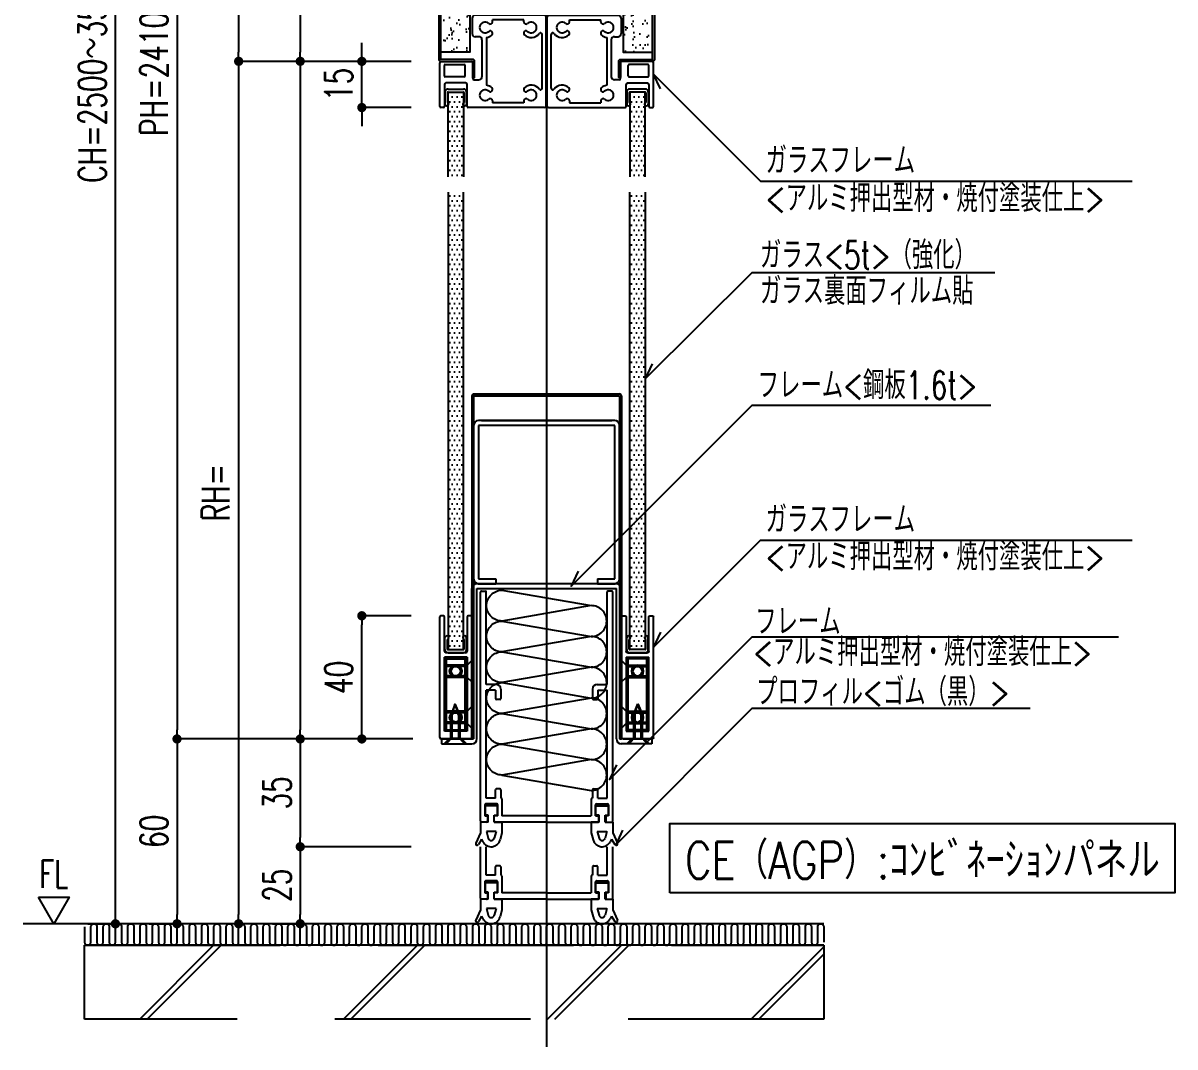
# Model space of a CAD drawing. Extents: x 21 to 47673, y 9 to 26406.
# Drawn here: x 17691.3 to 18065.3, y 17371 to 17703.5 of the extents above; entities that cross this region are included whole.
import ezdxf
from ezdxf.enums import TextEntityAlignment as Align

# ---------------------------------------------------------------- set-up
doc = ezdxf.new("R2010")
doc.units = 0
doc.header["$LTSCALE"] = 10
doc.header["$PDMODE"] = 35
doc.header["$PDSIZE"] = 5
doc.linetypes.add('HIDDEN', pattern=[9.525, 6.35, -3.175])
for name, color, linetype in [('_別途', 6, 'Continuous'), ('_基準', 1, 'Continuous'), ('_文字', 3, 'Continuous'), ('_製品', 4, 'Continuous'), ('_製品寸法', 9, 'Continuous'), ('_製品点線', 6, 'Continuous')]:
    doc.layers.add(name, color=color, linetype=linetype)
doc.styles.add('OKAMURA', font='simplex8.shx', dxfattribs={"width": 0.7, "bigfont": 'BIGFONT.shx'})
doc.dimstyles.new('OKAMURA-003', dxfattribs={"dimscale": 3, "dimtxt": 3, "dimasz": 1, "dimexe": 0, "dimexo": 3, "dimgap": 1, "dimtad": 1, "dimdec": 3, "dimdsep": 46, "dimtxsty": 'OKAMURA', "dimblk1": 'DOT', "dimblk2": 'DOT', "dimsah": 1, "dimcen": 0, "dimclrd": 9, "dimclre": 9, "dimclrt": 3, "dimadec": 0, "dimazin": 0, "dimtfac": 1, "dimtdec": 3, "dimtix": 1, "dimtmove": 2, "dimatfit": 3, "dimldrblk": 'NONE', "dimfxl": 0, "dimtolj": 1, "dimarcsym": 0})
pattern_1 = [(127.5, (-4866.6654, -2716.763), (-4.8941324, -0.160003), [0, -3.8608, 0, -4.318, 0, -4.1275]), (97.5, (-4866.6654, -2716.763), (-7.168251, 4.495233), [0, -2.0828, 0, -3.4798, 0, -1.3335]), (57.5, (-4866.6654, -2719.887), (-0.014372, 7.9099237), [0, -1.27, 0, -4.572, 0, -5.969]), (47.5, (-4866.6654, -2719.887), (-2.229293, 7.6355645), [0, -0.635, 0, -2.9972, 0, -3.429])]

# ---------------------------------------------------------------- blocks, each defined once
blk = doc.blocks.new('_DOT')
at = {"color": 0, "linetype": 'ByBlock'}
blk.add_line((-0.5, 0), (-1, 0), dxfattribs=at)
at = {"color": 0, "linetype": 'ByBlock', "const_width": 0.5}
blk.add_lwpolyline([(-0.25, 0, 1), (0.25, 0, 1)], format="xyb", close=True, dxfattribs=at)
blk = doc.blocks.new('*D1579')
at = {"layer": '_製品寸法', "color": 9, "lineweight": -2, "transparency": 16777216}
for p, q in [((-149, 550), (-140, 550)), ((-140, 2.98), (-140, 547)), ((-149, -0.02), (-140, -0.02))]:
    blk.add_line(p, q, dxfattribs=at)
at = {"layer": 'Defpoints', "color": 0, "transparency": 16777216}
for p in [(-140, 550), (-140, 550), (-140, -0.02)]:
    blk.add_point(p, dxfattribs=at)
at = {"layer": '_製品寸法', "color": 9, "lineweight": -2, "transparency": 16777216, "xscale": 3, "yscale": 3, "zscale": 3}
for p, rotation in [((-140, 550), 90), ((-140, -0.02), 270)]:
    blk.add_blockref('_DOT', p, dxfattribs=dict(at, rotation=rotation))
at = {"layer": '_製品寸法', "color": 3, "transparency": 16777216, "insert": (-147.5, 274.99), "char_height": 9, "attachment_point": 5, "rotation": 90, "style": 'OKAMURA'}
blk.add_mtext('\\A1;CH=2500～3500', dxfattribs=at)
blk = doc.blocks.new('_None')
blk = doc.blocks.new('*D1581')
at = {"layer": '_製品寸法', "color": 9, "lineweight": -2, "transparency": 16777216}
for p, q in [((-43.4, 520), (-120, 520)), ((-120, 517), (-120, 63)), ((-43.4, 60), (-120, 60))]:
    blk.add_line(p, q, dxfattribs=at)
at = {"layer": 'Defpoints', "color": 0, "transparency": 16777216}
for p in [(-34.4, 520), (-120, 60), (-34.4, 60)]:
    blk.add_point(p, dxfattribs=at)
at = {"layer": '_製品寸法', "color": 9, "lineweight": -2, "transparency": 16777216, "xscale": 3, "yscale": 3, "zscale": 3}
for p, rotation in [((-120, 520), 90), ((-120, 60), 270)]:
    blk.add_blockref('_DOT', p, dxfattribs=dict(at, rotation=rotation))
at = {"layer": '_製品寸法', "color": 3, "transparency": 16777216, "insert": (-127.5, 290), "char_height": 9, "attachment_point": 5, "rotation": 90, "style": 'OKAMURA'}
blk.add_mtext('\\A1;PH=2410~3410', dxfattribs=at)
blk = doc.blocks.new('*D1582')
at = {"layer": '_製品寸法', "color": 9, "lineweight": -2, "transparency": 16777216}
for p, q in [((-43.4, 60), (-120, 60)), ((-120, 57), (-120, 3)), ((-129, 0), (-120, 0))]:
    blk.add_line(p, q, dxfattribs=at)
at = {"layer": 'Defpoints', "color": 0, "transparency": 16777216}
for p in [(-34.4, 60), (-120, 0), (-120, 0)]:
    blk.add_point(p, dxfattribs=at)
at = {"layer": '_製品寸法', "color": 9, "lineweight": -2, "transparency": 16777216, "xscale": 3, "yscale": 3, "zscale": 3}
for p, rotation in [((-120, 60), 90), ((-120, 0), 270)]:
    blk.add_blockref('_DOT', p, dxfattribs=dict(at, rotation=rotation))
at = {"layer": '_製品寸法', "color": 3, "transparency": 16777216, "insert": (-127.5, 30), "char_height": 9, "attachment_point": 5, "rotation": 90, "style": 'OKAMURA'}
blk.add_mtext('\\A1;60', dxfattribs=at)
blk = doc.blocks.new('*D1584')
at = {"layer": '_製品寸法', "color": 9, "lineweight": -2, "transparency": 16777216}
for p, q in [((-44, 520), (-80, 520)), ((-80, 517), (-80, 283)), ((-44, 280), (-80, 280))]:
    blk.add_line(p, q, dxfattribs=at)
at = {"layer": 'Defpoints', "color": 0, "transparency": 16777216}
for p in [(-35, 520), (-80, 280), (-35, 280)]:
    blk.add_point(p, dxfattribs=at)
at = {"layer": '_製品寸法', "color": 9, "lineweight": -2, "transparency": 16777216, "xscale": 3, "yscale": 3, "zscale": 3}
for p, rotation in [((-80, 520), 90), ((-80, 280), 270)]:
    blk.add_blockref('_DOT', p, dxfattribs=dict(at, rotation=rotation))
blk = doc.blocks.new('*D1585')
at = {"layer": '_製品寸法', "color": 9, "lineweight": -2, "transparency": 16777216}
for p, q in [((-44, 280), (-80, 280)), ((-80, 277), (-80, 63)), ((-44, 60), (-80, 60))]:
    blk.add_line(p, q, dxfattribs=at)
at = {"layer": 'Defpoints', "color": 0, "transparency": 16777216}
for p in [(-35, 280), (-80, 60), (-35, 60)]:
    blk.add_point(p, dxfattribs=at)
at = {"layer": '_製品寸法', "color": 9, "lineweight": -2, "transparency": 16777216, "xscale": 3, "yscale": 3, "zscale": 3}
for p, rotation in [((-80, 280), 90), ((-80, 60), 270)]:
    blk.add_blockref('_DOT', p, dxfattribs=dict(at, rotation=rotation))
blk = doc.blocks.new('*D1586')
at = {"layer": '_製品寸法', "color": 9, "lineweight": -2, "transparency": 16777216}
for p, q in [((-44, 100), (-60, 100)), ((-60, 63), (-60, 97)), ((-44, 60), (-60, 60))]:
    blk.add_line(p, q, dxfattribs=at)
at = {"layer": 'Defpoints', "color": 0, "transparency": 16777216}
for p in [(-60, 100), (-35, 100), (-35, 60)]:
    blk.add_point(p, dxfattribs=at)
at = {"layer": '_製品寸法', "color": 9, "lineweight": -2, "transparency": 16777216, "xscale": 3, "yscale": 3, "zscale": 3}
for p, rotation in [((-60, 100), 90), ((-60, 60), 270)]:
    blk.add_blockref('_DOT', p, dxfattribs=dict(at, rotation=rotation))
at = {"layer": '_製品寸法', "color": 3, "transparency": 16777216, "insert": (-67.5, 80), "char_height": 9, "attachment_point": 5, "rotation": 90, "style": 'OKAMURA'}
blk.add_mtext('\\A1;40', dxfattribs=at)
blk = doc.blocks.new('*D1587')
at = {"layer": '_製品寸法', "color": 9, "lineweight": -2, "transparency": 16777216}
for p, q in [((-60, 283), (-60, 286)), ((-44, 280), (-60, 280)), ((-60, 265), (-60, 280)), ((-44, 265), (-60, 265)), ((-60, 262), (-60, 259))]:
    blk.add_line(p, q, dxfattribs=at)
at = {"layer": 'Defpoints', "color": 0, "transparency": 16777216}
for p in [(-60, 280), (-35, 280), (-35, 265)]:
    blk.add_point(p, dxfattribs=at)
at = {"layer": '_製品寸法', "color": 9, "lineweight": -2, "transparency": 16777216, "xscale": 3, "yscale": 3, "zscale": 3}
for p, rotation in [((-60, 280), 270), ((-60, 265), 90)]:
    blk.add_blockref('_DOT', p, dxfattribs=dict(at, rotation=rotation))
at = {"layer": '_製品寸法', "color": 3, "transparency": 16777216, "insert": (-67.5, 272.5), "char_height": 9, "attachment_point": 5, "rotation": 90, "style": 'OKAMURA'}
blk.add_mtext('\\A1;15', dxfattribs=at)
blk = doc.blocks.new('*D1588')
at = {"layer": '_製品寸法', "color": 9, "lineweight": -2, "transparency": 16777216}
for p, q in [((-91, 520), (-100, 520)), ((-100, 517), (-100, 283)), ((-44, 280), (-100, 280))]:
    blk.add_line(p, q, dxfattribs=at)
at = {"layer": 'Defpoints', "color": 0, "transparency": 16777216}
for p in [(-100, 520), (-100, 280), (-35, 280)]:
    blk.add_point(p, dxfattribs=at)
at = {"layer": '_製品寸法', "color": 9, "lineweight": -2, "transparency": 16777216, "xscale": 3, "yscale": 3, "zscale": 3}
for p, rotation in [((-100, 520), 90), ((-100, 280), 270)]:
    blk.add_blockref('_DOT', p, dxfattribs=dict(at, rotation=rotation))
blk = doc.blocks.new('*D1589')
at = {"layer": '_製品寸法', "color": 9, "lineweight": -2, "transparency": 16777216}
for p, q in [((-44, 280), (-100, 280)), ((-100, 277), (-100, 3)), ((-91, 0), (-100, 0))]:
    blk.add_line(p, q, dxfattribs=at)
at = {"layer": 'Defpoints', "color": 0, "transparency": 16777216}
for p in [(-35, 280), (-100, 0), (-100, 0)]:
    blk.add_point(p, dxfattribs=at)
at = {"layer": '_製品寸法', "color": 9, "lineweight": -2, "transparency": 16777216, "xscale": 3, "yscale": 3, "zscale": 3}
for p, rotation in [((-100, 280), 90), ((-100, 0), 270)]:
    blk.add_blockref('_DOT', p, dxfattribs=dict(at, rotation=rotation))
at = {"layer": '_製品寸法', "color": 3, "transparency": 16777216, "insert": (-107.5, 140), "char_height": 9, "attachment_point": 5, "rotation": 90, "style": 'OKAMURA'}
blk.add_mtext('\\A1;RH=', dxfattribs=at)
blk = doc.blocks.new('*D1590')
at = {"layer": '_製品寸法', "color": 9, "lineweight": -2, "transparency": 16777216}
for p, q in [((-43.4, 60), (-80, 60)), ((-80, 57), (-80, 28)), ((-44, 25), (-80, 25))]:
    blk.add_line(p, q, dxfattribs=at)
at = {"layer": 'Defpoints', "color": 0, "transparency": 16777216}
for p in [(-34.4, 60), (-80, 25), (-35, 25)]:
    blk.add_point(p, dxfattribs=at)
at = {"layer": '_製品寸法', "color": 9, "lineweight": -2, "transparency": 16777216, "xscale": 3, "yscale": 3, "zscale": 3}
for p, rotation in [((-80, 60), 90), ((-80, 25), 270)]:
    blk.add_blockref('_DOT', p, dxfattribs=dict(at, rotation=rotation))
at = {"layer": '_製品寸法', "color": 3, "transparency": 16777216, "insert": (-87.5, 42.5), "char_height": 9, "attachment_point": 5, "rotation": 90, "style": 'OKAMURA'}
blk.add_mtext('\\A1;35', dxfattribs=at)
blk = doc.blocks.new('*D1591')
at = {"layer": '_製品寸法', "color": 9, "lineweight": -2, "transparency": 16777216}
for p, q in [((-44, 25), (-80, 25)), ((-80, 22), (-80, 3)), ((-89, 0), (-80, 0))]:
    blk.add_line(p, q, dxfattribs=at)
at = {"layer": 'Defpoints', "color": 0, "transparency": 16777216}
for p in [(-35, 25), (-80, 0), (-80, 0)]:
    blk.add_point(p, dxfattribs=at)
at = {"layer": '_製品寸法', "color": 9, "lineweight": -2, "transparency": 16777216, "xscale": 3, "yscale": 3, "zscale": 3}
for p, rotation in [((-80, 25), 90), ((-80, 0), 270)]:
    blk.add_blockref('_DOT', p, dxfattribs=dict(at, rotation=rotation))
at = {"layer": '_製品寸法', "color": 3, "transparency": 16777216, "insert": (-87.5, 12.5), "char_height": 9, "attachment_point": 5, "rotation": 90, "style": 'OKAMURA'}
blk.add_mtext('\\A1;25', dxfattribs=at)
blk = doc.blocks.new('床仕上ｶｰﾍﾟｯﾄ')
at = {"linetype": 'ByBlock', "lineweight": -2}
h = blk.add_hatch(dxfattribs=at)
h.set_pattern_fill('JIS_LC_8', color=0, scale=6, style=0)
h.set_pattern_definition([(45, (-398.12, -548.723), (-33.0926, 33.0926), []), (45, (-395.72, -548.723), (-33.0926, 33.0926), [])])
h.paths.add_polyline_path([(-150, -7), (90, -7), (90, -31), (-150, -31)])
at = {"color": 0, "linetype": 'ByBlock', "lineweight": -2}
for p, q in [((90, 0), (-170, 0)), ((90, -7), (-150, -7))]:
    blk.add_line(p, q, dxfattribs=at)
blk.add_lwpolyline([(-150, -1), (-150, -6, 0.414214), (-149, -7, 0.414214), (-148, -6), (-148, -1, -0.414214), (-147, 0, -0.414214), (-146, -1), (-146, -6, 0.414214), (-145, -7, 0.414214), (-144, -6), (-144, -1, -0.414214), (-143, 0, -0.414214), (-142, -1), (-142, -6, 0.414214), (-141, -7, 0.414214), (-140, -6), (-140, -1, -0.414214), (-139, 0, -0.414214), (-138, -1), (-138, -6, 0.414214), (-137, -7, 0.414214), (-136, -6), (-136, -1, -0.414214), (-135, 0, -0.414214), (-134, -1), (-134, -6, 0.414214), (-133, -7, 0.414214), (-132, -6), (-132, -1, -0.414214), (-131, 0, -0.414214), (-130, -1), (-130, -6, 0.414214), (-129, -7, 0.414214), (-128, -6), (-128, -1, -0.414214), (-127, 0, -0.414214), (-126, -1), (-126, -6, 0.414214), (-125, -7, 0.414214), (-124, -6), (-124, -1, -0.414214), (-123, 0, -0.414214), (-122, -1), (-122, -6, 0.414214), (-121, -7, 0.414214), (-120, -6), (-120, -1, -0.414214), (-119, 0, -0.414214), (-118, -1), (-118, -6, 0.414214), (-117, -7, 0.414214), (-116, -6), (-116, -1, -0.414214), (-115, 0, -0.414214), (-114, -1), (-114, -6, 0.414214), (-113, -7, 0.414214), (-112, -6), (-112, -1, -0.414214), (-111, 0, -0.414214), (-110, -1), (-110, -6, 0.414214), (-109, -7, 0.414214), (-108, -6), (-108, -1, -0.414214), (-107, 0, -0.414214), (-106, -1), (-106, -6, 0.414214), (-105, -7, 0.414214), (-104, -6), (-104, -1, -0.414214), (-103, 0, -0.414214), (-102, -1), (-102, -6, 0.414214), (-101, -7, 0.414214), (-100, -6), (-100, -1, -0.414214), (-99, 0, -0.414214), (-98, -1), (-98, -6, 0.414214), (-97, -7, 0.414214), (-96, -6), (-96, -1, -0.414214), (-95, 0, -0.414214), (-94, -1), (-94, -6, 0.414214), (-93, -7, 0.414214), (-92, -6), (-92, -1, -0.414214), (-91, 0, -0.414214), (-90, -1), (-90, -6, 0.414214), (-89, -7, 0.414214), (-88, -6), (-88, -1, -0.414214), (-87, 0, -0.414214), (-86, -1), (-86, -6, 0.414214), (-85, -7, 0.414214), (-84, -6), (-84, -1, -0.414214), (-83, 0, -0.414214), (-82, -1), (-82, -6, 0.414214), (-81, -7, 0.414214), (-80, -6), (-80, -1, -0.414214), (-79, 0, -0.414214), (-78, -1), (-78, -6, 0.414214), (-77, -7, 0.414214), (-76, -6), (-76, -1, -0.414214), (-75, 0, -0.414214), (-74, -1), (-74, -6, 0.414214), (-73, -7, 0.414214), (-72, -6), (-72, -1, -0.414214), (-71, 0, -0.414214), (-70, -1), (-70, -6, 0.414214), (-69, -7, 0.414214), (-68, -6), (-68, -1, -0.414214), (-67, 0, -0.414214), (-66, -1), (-66, -6, 0.414214), (-65, -7, 0.414214), (-64, -6), (-64, -1, -0.414214), (-63, 0, -0.414214), (-62, -1), (-62, -6, 0.414214), (-61, -7, 0.414214), (-60, -6), (-60, -1, -0.414214), (-59, 0, -0.414214), (-58, -1), (-58, -6, 0.414214), (-57, -7, 0.414214), (-56, -6), (-56, -1, -0.414214), (-55, 0, -0.414214), (-54, -1), (-54, -6, 0.414214), (-53, -7, 0.414214), (-52, -6), (-52, -1, -0.414214), (-51, 0, -0.414214), (-50, -1), (-50, -6, 0.414214), (-49, -7, 0.414214), (-48, -6), (-48, -1, -0.414214), (-47, 0, -0.414214), (-46, -1), (-46, -6, 0.414214), (-45, -7, 0.414214), (-44, -6), (-44, -1, -0.414214), (-43, 0, -0.414214), (-42, -1), (-42, -6, 0.414214), (-41, -7, 0.414214), (-40, -6), (-40, -1, -0.414214), (-39, 0, -0.414214), (-38, -1), (-38, -6, 0.414214), (-37, -7, 0.414214), (-36, -6), (-36, -1, -0.414214), (-35, 0, -0.414214), (-34, -1), (-34, -6, 0.414214), (-33, -7, 0.414214), (-32, -6), (-32, -1, -0.414214), (-31, 0, -0.414214), (-30, -1), (-30, -6, 0.414214), (-29, -7, 0.414214), (-28, -6), (-28, -1, -0.414214), (-27, 0, -0.414214), (-26, -1), (-26, -6, 0.414214), (-25, -7, 0.414214), (-24, -6), (-24, -1, -0.414214), (-23, 0, -0.414214), (-22, -1), (-22, -6, 0.414214), (-21, -7, 0.414214), (-20, -6), (-20, -1, -0.414214), (-19, 0, -0.414214), (-18, -1), (-18, -6, 0.414214), (-17, -7, 0.414214), (-16, -6), (-16, -1, -0.414214), (-15, 0, -0.414214), (-14, -1), (-14, -6, 0.414214), (-13, -7, 0.414214), (-12, -6), (-12, -1, -0.414214), (-11, 0, -0.414214), (-10, -1), (-10, -6, 0.414214), (-9, -7, 0.414214), (-8, -6), (-8, -1, -0.414214), (-7, 0, -0.414214), (-6, -1), (-6, -6, 0.414214), (-5, -7, 0.414214), (-4, -6), (-4, -1, -0.414214), (-3, 0, -0.414214), (-2, -1), (-2, -6, 0.414214), (-1, -7, 0.414214), (0, -6), (0, -1, -0.414214), (1, 0, -0.414214), (2, -1), (2, -6, 0.414214), (3, -7, 0.414214), (4, -6), (4, -1, -0.414214), (5, 0, -0.414214), (6, -1), (6, -6, 0.414214), (7, -7, 0.414214), (8, -6), (8, -1, -0.414214), (9, 0, -0.414214), (10, -1), (10, -6, 0.414214), (11, -7, 0.414214), (12, -6), (12, -1, -0.414214), (13, 0, -0.414214), (14, -1), (14, -6, 0.414214), (15, -7, 0.414214), (16, -6), (16, -1, -0.414214), (17, 0, -0.414214), (18, -1), (18, -6, 0.414214), (19, -7, 0.414214), (20, -6), (20, -1, -0.414214), (21, 0, -0.414214), (22, -1), (22, -6, 0.414214), (23, -7, 0.414214), (24, -6), (24, -1, -0.414214), (25, 0, -0.414214), (26, -1), (26, -6, 0.414214), (27, -7, 0.414214), (28, -6), (28, -1, -0.414214), (29, 0, -0.414214), (30, -1), (30, -6, 0.414214), (31, -7, 0.414214), (32, -6), (32, -1, -0.414214), (33, 0, -0.414214), (34, -1), (34, -6, 0.414214), (35, -7, 0.414214), (36, -6), (36, -1, -0.414214), (37, 0, -0.414214), (38, -1), (38, -6, 0.414214), (39, -7, 0.414214), (40, -6), (40, -1, -0.414214), (41, 0, -0.414214), (42, -1), (42, -6, 0.414214), (43, -7, 0.414214), (44, -6), (44, -1, -0.414214), (45, 0, -0.414214), (46, -1), (46, -6, 0.414214), (47, -7, 0.414214), (48, -6), (48, -1, -0.414214), (49, 0, -0.414214), (50, -1), (50, -6, 0.414214), (51, -7, 0.414214), (52, -6), (52, -1, -0.414214), (53, 0, -0.414214), (54, -1), (54, -6, 0.414214), (55, -7, 0.414214), (56, -6), (56, -1, -0.414214), (57, 0, -0.414214), (58, -1), (58, -6, 0.414214), (59, -7, 0.414214), (60, -6), (60, -1, -0.414214), (61, 0, -0.414214), (62, -1), (62, -6, 0.414214), (63, -7, 0.414214), (64, -6), (64, -1, -0.414214), (65, 0, -0.414214), (66, -1), (66, -6, 0.414214), (67, -7, 0.414214), (68, -6), (68, -1, -0.414214), (69, 0, -0.414214), (70, -1), (70, -6, 0.414214), (71, -7, 0.414214), (72, -6), (72, -1, -0.414214), (73, 0, -0.414214), (74, -1), (74, -6, 0.414214), (75, -7, 0.414214), (76, -6), (76, -1, -0.414214), (77, 0, -0.414214), (78, -1), (78, -6, 0.414214), (79, -7, 0.414214), (80, -6), (80, -1, -0.414214), (81, 0, -0.414214), (82, -1), (82, -6, 0.414214), (83, -7, 0.414214), (84, -6), (84, -1, -0.414214), (85, 0, -0.414214), (86, -1), (86, -6, 0.414214), (87, -7, 0.414214), (88, -6), (88, -1, -0.414214), (89, 0, -0.414214), (90, -1), (90, -6)], format="xyb", dxfattribs=at)
at = {"layer": 'Defpoints', "color": 135, "linetype": 'HIDDEN'}
blk.add_lwpolyline([(-150, -7), (90, -7), (90, -31), (-150, -31)], close=True, dxfattribs=at)
blk = doc.blocks.new('A$C06EE46BC')
at = {"layer": '_製品'}
for p, q in [((34, 30), (11.5, 30)), ((35.4, 30), (57.9, 30)), ((10.5, 29), (10.5, 24)), ((27.26, 28.5), (17.14, 28.5)), ((17.14, 27.84), (17.14, 28.5)), ((27.26, 27.84), (27.26, 28.5)), ((34.5, 0.5), (34.5, 29.5)), ((34.9, 0.5), (34.9, 29.5)), ((42.14, 28.5), (52.26, 28.5)), ((42.14, 27.84), (42.14, 28.5)), ((52.26, 27.84), (52.26, 28.5)), ((58.9, 29), (58.9, 24)), ((12.7, 23), (11.5, 23)), ((15.2, 22.79), (15.2, 7.21)), ((33.2, 6.25), (33.2, 23.75)), ((36.2, 6.25), (36.2, 23.75)), ((54.2, 22.79), (54.2, 7.21)), ((56.7, 23), (57.9, 23)), ((13.7, 22), (13.7, 10)), ((55.7, 22), (55.7, 10)), ((0.5, 15), (10.2, 15)), ((68.9, 15), (59.2, 15)), ((0, 0.3), (0, 14.5)), ((1.5, 10.3), (1.5, 13.7)), ((1.8, 14), (7.9, 14)), ((8.2, 10.3), (8.2, 13.7)), ((10.7, 9.5), (10.7, 14.5)), ((58.7, 9.5), (58.7, 14.5)), ((61.2, 10.3), (61.2, 13.7)), ((67.6, 14), (61.5, 14)), ((67.9, 10.3), (67.9, 13.7)), ((69.4, 0.3), (69.4, 14.5)), ((1.5, 7.5), (1.5, 0.3)), ((7.9, 10), (1.8, 10)), ((8.4, 8), (2, 8)), ((8.9, 0.3), (8.9, 7.5)), ((11.2, 9), (12.7, 9)), ((58.2, 9), (56.7, 9)), ((60.5, 0.3), (60.5, 7.5)), ((61, 8), (67.4, 8)), ((61.5, 10), (67.6, 10)), ((67.9, 7.5), (67.9, 0.3)), ((17.14, 2.16), (17.14, 1.5)), ((27.26, 1.5), (17.14, 1.5)), ((27.26, 2.16), (27.26, 1.5)), ((42.14, 2.16), (42.14, 1.5)), ((42.14, 1.5), (52.26, 1.5)), ((52.26, 2.16), (52.26, 1.5)), ((1.2, 0), (0.3, 0)), ((34, 0), (9.2, 0)), ((35.4, 0), (60.2, 0)), ((68.2, 0), (69.1, 0))]:
    blk.add_line(p, q, dxfattribs=at)
for centre, radius, start, end in [((11.5, 29), 1, 90, 180), ((34, 29.5), 0.5, 0, 90), ((35.4, 29.5), 0.5, 90, 180), ((57.9, 29), 1, 360, 90), ((14.7, 26), 1.75, 47.4531, 180.0214), ((16.39, 27.84), 0.75, 227.4441, 360), ((28.01, 27.84), 0.75, 180, 312.5559), ((29.7, 26), 1.75, 359.9786, 132.5469), ((39.7, 26), 1.75, 47.4531, 180.0214), ((41.39, 27.84), 0.75, 227.4441, 360), ((53.01, 27.84), 0.75, 180, 312.5559), ((54.7, 26), 1.75, 359.9786, 132.5469), ((11.5, 24), 1, 180, 270), ((12.7, 22), 1, 0, 90), ((14.7, 26), 1.75, 179.9786, 312.5469), ((14.7, 26), 3.25, 278.8499, 313.417), ((16.39, 24.16), 0.75, 308.786, 132.5559), ((28.01, 24.16), 0.75, 47.4441, 231.214), ((29.7, 26), 3.25, 226.583, 323.1301), ((29.7, 26), 1.75, 227.4531, 0.0214), ((32.7, 23.75), 0.5, 0, 143.1301), ((36.7, 23.75), 0.5, 36.8699, 180), ((39.7, 26), 3.25, 216.8699, 313.417), ((39.7, 26), 1.75, 179.9786, 312.5469), ((41.39, 24.16), 0.75, 308.786, 132.5559), ((53.01, 24.16), 0.75, 47.4441, 231.214), ((54.7, 26), 3.25, 226.583, 261.1501), ((54.7, 26), 1.75, 227.4531, 0.0214), ((56.7, 22), 1, 90, 180), ((57.9, 24), 1, 270, 360), ((0.5, 14.5), 0.5, 90, 180), ((10.2, 14.5), 0.5, 360, 90), ((59.2, 14.5), 0.5, 90, 180), ((68.9, 14.5), 0.5, 360, 90), ((1.8, 13.7), 0.3, 90, 180), ((7.9, 13.7), 0.3, 360, 90), ((61.5, 13.7), 0.3, 90, 180), ((67.6, 13.7), 0.3, 360, 90), ((1.8, 10.3), 0.3, 180, 270), ((2, 7.5), 0.5, 90, 180), ((7.9, 10.3), 0.3, 270, 360), ((8.4, 7.5), 0.5, 360, 90), ((11.2, 9.5), 0.5, 180, 270), ((12.7, 10), 1, 270, 0), ((56.7, 10), 1, 180, 270), ((58.2, 9.5), 0.5, 270, 0), ((61, 7.5), 0.5, 90, 180), ((61.5, 10.3), 0.3, 180, 270), ((67.4, 7.5), 0.5, 0, 90), ((67.6, 10.3), 0.3, 270, 360), ((14.7, 4), 1.75, 47.4531, 180.0214), ((14.7, 4), 1.75, 179.9786, 312.5469), ((14.7, 4), 3.25, 46.583, 81.1501), ((16.39, 5.84), 0.75, 227.4441, 51.214), ((28.01, 5.84), 0.75, 128.786, 312.5559), ((29.7, 4), 3.25, 36.8699, 133.417), ((29.7, 4), 1.75, 359.9786, 132.5469), ((29.7, 4), 1.75, 227.4531, 0.0214), ((32.7, 6.25), 0.5, 216.8699, 0), ((36.7, 6.25), 0.5, 180, 323.1301), ((39.7, 4), 3.25, 46.583, 143.1301), ((39.7, 4), 1.75, 47.4531, 180.0214), ((39.7, 4), 1.75, 179.9786, 312.5469), ((41.39, 5.84), 0.75, 227.4441, 51.214), ((53.01, 5.84), 0.75, 128.786, 312.5559), ((54.7, 4), 3.25, 98.8499, 133.417), ((54.7, 4), 1.75, 359.9786, 132.5469), ((54.7, 4), 1.75, 227.4531, 0.0214), ((0.3, 0.3), 0.3, 180, 270), ((1.2, 0.3), 0.3, 270, 360), ((9.2, 0.3), 0.3, 180, 270), ((16.39, 2.16), 0.75, 0, 132.5559), ((28.01, 2.16), 0.75, 47.4441, 180), ((34, 0.5), 0.5, 270, 0), ((35.4, 0.5), 0.5, 180, 270), ((41.39, 2.16), 0.75, 360, 132.5559), ((53.01, 2.16), 0.75, 47.4441, 180), ((60.2, 0.3), 0.3, 270, 0), ((68.2, 0.3), 0.3, 180, 270), ((69.1, 0.3), 0.3, 270, 360)]:
    blk.add_arc(centre, radius, start, end, dxfattribs=at)
blk = doc.blocks.new('A$C586F11A2')
at = {"layer": '_製品'}
for p, q in [((0, 0), (0, 23)), ((0, 23), (7, 23)), ((0.5, 0), (0.5, 23)), ((6.5, 0), (6.5, 23)), ((7, 0), (7, 23)), ((0, 0), (7, 0))]:
    blk.add_line(p, q, dxfattribs=at)
at = {"layer": '_製品', "linetype": 'HIDDEN'}
for p, q in [((7, 21), (0, 21)), ((7, 20.5), (0, 20.5)), ((7, 17.5), (0, 17.5)), ((7, 17), (0, 17)), ((7, 6), (0, 6)), ((7, 5.5), (0, 5.5)), ((7, 2.5), (0, 2.5)), ((7, 2), (0, 2))]:
    blk.add_line(p, q, dxfattribs=at)
at = {"layer": '_製品'}
for centre, radius in [((3.5, 19), 2), ((3.5, 19), 1.5), ((3.5, 4), 2), ((3.5, 4), 1.5)]:
    blk.add_circle(centre, radius, dxfattribs=at)
blk = doc.blocks.new('A$C35AC1B92')
at = {"layer": '_製品'}
for p, q in [((0, 0.5), (0, 39.7)), ((1.2, 40), (0.3, 40)), ((1.5, 28.5), (1.5, 39.7)), ((8.9, 39.7), (8.9, 28.5)), ((10.1, 40), (9.2, 40)), ((10.4, 39.7), (10.4, 0.5)), ((1.5, 2.5), (1.5, 26.5)), ((8.9, 26.5), (1.5, 26.5)), ((8.4, 28), (2, 28)), ((8.9, 26.5), (8.9, 2.5)), ((10.4, 25.5), (8.9, 24)), ((10.4, 18.5), (8.9, 20)), ((10.4, 10.5), (8.9, 9)), ((10.4, 3.5), (8.9, 5)), ((9.9, 0), (0.5, 0)), ((8.9, 2.5), (1.5, 2.5))]:
    blk.add_line(p, q, dxfattribs=at)
for centre, radius, start, end in [((0.3, 39.7), 0.3, 90, 180), ((1.2, 39.7), 0.3, 0, 90), ((9.2, 39.7), 0.3, 90, 180), ((10.1, 39.7), 0.3, 0, 90), ((2, 28.5), 0.5, 180, 270), ((8.4, 28.5), 0.5, 270, 0), ((0.5, 0.5), 0.5, 180, 270), ((9.9, 0.5), 0.5, 270, 0)]:
    blk.add_arc(centre, radius, start, end, dxfattribs=at)
blk = doc.blocks.new('A$C3B5038DA')
at = {"color": 0, "linetype": 'HIDDEN'}
for p, q in [((-21.5, 8.3), (-21.5, 25)), ((-19.6, 15.8), (-19.6, 25)), ((19.6, 15.8), (19.6, 25)), ((21.5, 8.3), (21.5, 25)), ((-15.2, 18.8), (-16.3, 18.8)), ((15.2, 18.8), (16.3, 18.8)), ((-16.6, 15.8), (-19.6, 15.8)), ((-16.6, 15.8), (-16.6, 18.5)), ((-14.9, 18.5), (-14.9, 15.8)), ((-14.8, 15.8), (-14.9, 15.8)), ((-14.5, 15.5), (-14.5, 10)), ((14.5, 15.5), (14.5, 10)), ((14.8, 15.8), (14.9, 15.8)), ((14.9, 18.5), (14.9, 15.8)), ((16.6, 15.8), (16.6, 18.5)), ((16.6, 15.8), (19.6, 15.8)), ((-20.1, 13.6), (-20.1, 10)), ((-16, 13.3), (-20, 13.3)), ((-20, 13.3), (-20, 10.3)), ((-16.2, 13.9), (-19.8, 13.9)), ((-16, 10.3), (-16, 13.3)), ((-15.9, 10), (-15.9, 13.6)), ((15.9, 10), (15.9, 13.6)), ((16, 13.3), (20, 13.3)), ((16, 10.3), (16, 13.3)), ((16.2, 13.9), (19.8, 13.9)), ((20, 13.3), (20, 10.3)), ((20.1, 13.6), (20.1, 10)), ((-21.5, 8), (-21.5, 4.5)), ((-18.95, 8), (-21.5, 8)), ((-19.5, 8), (-21.2, 8)), ((-20.1, 10), (-19.2, 10)), ((-18.95, 10.3), (-20, 10.3)), ((-19.2, 10), (-19.2, 8.3)), ((-18.95, 8), (-18.95, 10.3)), ((-17.05, 8), (-17.05, 10.3)), ((-17.05, 10.3), (-16, 10.3)), ((-17.05, 8), (-17.05, 10.3)), ((-17.05, 8), (-14.5, 8)), ((-17, 8.3), (-17, 10)), ((-15.9, 10), (-17, 10)), ((-0.3, 8), (-16.7, 8)), ((0, 10), (-14.5, 10)), ((-14.5, 8), (-14.5, 4.5)), ((-0.3, 8), (0, 8.3)), ((0, 10), (14.5, 10)), ((0.3, 8), (0, 8.3)), ((0.3, 8), (16.7, 8)), ((17.05, 8), (14.5, 8)), ((14.5, 8), (14.5, 4.5)), ((15.9, 10), (17, 10)), ((17.05, 10.3), (16, 10.3)), ((17, 8.3), (17, 10)), ((17.05, 8), (17.05, 10.3)), ((17.05, 8), (17.05, 10.3)), ((18.95, 10.3), (20, 10.3)), ((18.95, 8), (18.95, 10.3)), ((18.95, 8), (21.5, 8)), ((19.2, 10), (19.2, 8.3)), ((20.1, 10), (19.2, 10)), ((19.5, 8), (21.2, 8)), ((21.5, 8), (21.5, 4.5)), ((-21.5, 4.5), (-23.01, 1.21)), ((-16.44, 5), (-19.56, 5)), ((-19.56, 5), (-18.97, 2.74)), ((-16.44, 5), (-17.03, 2.74)), ((-14.5, 4.5), (-15.1, 2.23)), ((14.5, 4.5), (15.1, 2.23)), ((16.44, 5), (19.56, 5)), ((16.44, 5), (17.03, 2.74)), ((19.56, 5), (18.97, 2.74)), ((21.5, 4.5), (23.01, 1.21)), ((-21.11, 2.5), (-22.12, 0.75)), ((-21.11, 2.5), (-20.67, 1.63)), ((21.11, 2.5), (20.67, 1.63)), ((21.11, 2.5), (22.12, 0.75))]:
    blk.add_line(p, q, dxfattribs=at)
for centre, radius, start, end in [((-16.3, 18.5), 0.3, 89.9999, 179.9999), ((-15.2, 18.5), 0.3, 359.9999, 89.9999), ((15.2, 18.5), 0.3, 90, 180), ((16.3, 18.5), 0.3, 0, 90), ((-14.8, 15.5), 0.3, 359.9999, 89.9999), ((14.8, 15.5), 0.3, 90, 180), ((-19.8, 13.6), 0.3, 89.9999, 179.9999), ((-16.2, 13.6), 0.3, 359.9999, 89.9999), ((16.2, 13.6), 0.3, 90, 180), ((19.8, 13.6), 0.3, 0, 90), ((-21.2, 8.3), 0.3, 179.9999, 269.9999), ((-19.5, 8.3), 0.3, 269.9999, 359.9999), ((-16.7, 8.3), 0.3, 179.9999, 269.9999), ((16.7, 8.3), 0.3, 270, 0), ((19.5, 8.3), 0.3, 180, 270), ((21.2, 8.3), 0.3, 270, 0), ((-22.56, 1), 0.5, 155.3292, 329.9976), ((-18, 3), 3, 207.0918, 345.1823), ((-18, 3), 1, 195.065, 345.1823), ((18, 3), 3, 194.8176, 332.9081), ((18, 3), 1, 194.8176, 344.935), ((22.56, 1), 0.5, 210.0023, 24.6708)]:
    blk.add_arc(centre, radius, start, end, dxfattribs=at)
blk = doc.blocks.new('A$C0DE349FC')
at = {"layer": '_製品'}
for p, q in [((0, 111.4), (0, 0)), ((0.6, 112), (48, 112)), ((0.6, 111.4), (0.6, 0)), ((0.6, 111.4), (48, 111.4)), ((48, 111.4), (48, 0)), ((48.6, 111.4), (48.6, 0)), ((0, 20), (0.6, 20)), ((48, 20), (48.6, 20)), ((0, 15), (0.6, 15)), ((48, 15), (48.6, 15)), ((0, 10), (0.6, 10)), ((48, 10), (48.6, 10)), ((0, 0), (0.6, 0)), ((48, 0), (48.6, 0))]:
    blk.add_line(p, q, dxfattribs=at)
for centre, start, end in [((0.6, 111.4), 90, 180), ((48, 111.4), 0, 90)]:
    blk.add_arc(centre, 0.6, start, end, dxfattribs=at)
blk = doc.blocks.new('A$C40A84D71')
at = {"layer": '_製品'}
for p, q in [((9.9, 1.6), (9.9, 50.4)), ((56.8, 52), (11.5, 52)), ((11.5, 1.6), (11.5, 50.4)), ((11.5, 50.4), (56.8, 50.4)), ((56.8, 1.6), (56.8, 50.4)), ((58.4, 1.6), (58.4, 50.4)), ((4.5, 13), (3, 9.38)), ((3.5, 9.38), (4.5, 13)), ((6, 9.38), (4.5, 13)), ((5.5, 9.38), (4.5, 13)), ((62.3, 9.38), (63.8, 13)), ((62.8, 9.38), (63.8, 13)), ((64.8, 9.38), (63.8, 13)), ((63.8, 13), (65.3, 9.38)), ((3, 1.75), (3, 9.38)), ((3.5, 1.75), (3.5, 9.38)), ((5.5, 9.38), (5.5, 1.75)), ((6, 9.38), (6, 1.75)), ((62.3, 9.38), (62.3, 1.75)), ((62.8, 9.38), (62.8, 1.75)), ((64.8, 1.75), (64.8, 9.38)), ((65.3, 1.75), (65.3, 9.38)), ((0, 1.6), (9.9, 1.6)), ((0, 1.6), (0, 0)), ((0, 0), (9.9, 0)), ((0.9, 0), (2.5, 1.6)), ((1.5, 0), (3, 1.75)), ((6, 1.75), (3, 1.75)), ((7.5, 0), (6, 1.75)), ((8.1, 0), (6.5, 1.6)), ((68.3, 1.6), (58.4, 1.6)), ((68.3, 0), (58.4, 0)), ((60.2, 0), (61.8, 1.6)), ((60.8, 0), (62.3, 1.75)), ((62.3, 1.75), (65.3, 1.75)), ((66.8, 0), (65.3, 1.75)), ((67.4, 0), (65.8, 1.6)), ((68.3, 1.6), (68.3, 0))]:
    blk.add_line(p, q, dxfattribs=at)
for centre, start, end in [((11.5, 50.4), 90, 180), ((56.8, 50.4), 0, 90), ((9.9, 1.6), 270, 0), ((58.4, 1.6), 180, 270)]:
    blk.add_arc(centre, 1.6, start, end, dxfattribs=at)
blk = doc.blocks.new('P15- AGP_THAP')
at = {"layer": '_製品'}
h = blk.add_hatch(dxfattribs=at)
h.set_pattern_fill('AR-SAND', color=256, scale=0.1, angle=90, style=0)
h.set_pattern_definition(pattern_1)
edge = h.paths.add_edge_path()
edge.add_line((-24.9, 314.5), (-24.9, 283))
edge.add_line((-24.9, 283), (-34.4, 283))
edge.add_line((-34.4, 283), (-34.4, 314.5))
h = blk.add_hatch(dxfattribs=at)
h.set_pattern_fill('AR-SAND', color=256, scale=0.1, angle=90, style=0)
h.set_pattern_definition(pattern_1)
edge = h.paths.add_edge_path()
edge.add_line((24.9, 314.5), (24.9, 283))
edge.add_line((24.9, 283), (34.4, 283))
edge.add_line((34.4, 283), (34.4, 314.5))
h = blk.add_hatch(dxfattribs=at)
h.set_pattern_fill('DOTS', color=256, angle=180, style=0)
h.set_pattern_definition([(180, (-4.1311, -1670.5523), (-0.79375, 1.5875), [0, -1.5875])])
edge = h.paths.add_edge_path()
edge.add_line((-32, 242.5), (-32, 270))
edge.add_line((-32, 270), (-27, 270))
edge.add_line((-27, 270), (-27, 242.5))
h = blk.add_hatch(dxfattribs=at)
h.set_pattern_fill('DOTS', color=256, angle=90, style=0)
h.set_pattern_definition([(360, (4.1311, -1670.5523), (0.79375, 1.5875), [0, -1.5875])])
edge = h.paths.add_edge_path()
edge.add_line((32, 242.5), (32, 270))
edge.add_line((32, 270), (27, 270))
edge.add_line((27, 270), (27, 242.5))
h = blk.add_hatch(dxfattribs=at)
h.set_pattern_fill('DOTS', color=256, angle=180, style=0)
h.set_pattern_definition([(180, (-4.1311, 2029.5517), (-0.79375, -1.5875), [0, -1.5875])])
edge = h.paths.add_edge_path()
edge.add_line((-32, 237.5), (-32, 89))
edge.add_line((-32, 89), (-27, 89))
edge.add_line((-27, 89), (-27, 237.5))
h = blk.add_hatch(dxfattribs=at)
h.set_pattern_fill('DOTS', color=256, angle=90, style=0)
h.set_pattern_definition([(1e-14, (4.1311, 2029.5517), (0.79375, -1.5875), [0, -1.5875])])
edge = h.paths.add_edge_path()
edge.add_line((32, 237.5), (32, 89))
edge.add_line((32, 89), (27, 89))
edge.add_line((27, 89), (27, 237.5))
for p, q in [((-33, 270), (-33, 266.1)), ((-32.2, 269.8), (-32.2, 266.67)), ((-32, 271), (-27, 271)), ((-32, 270), (-27, 270)), ((-26.8, 269.8), (-26.8, 266.67)), ((-26, 270), (-26, 266.1)), ((26, 270), (26, 266.1)), ((26.8, 269.8), (26.8, 266.67)), ((32, 271), (27, 271)), ((32, 270), (27, 270)), ((32.2, 269.8), (32.2, 266.67)), ((33, 270), (33, 266.1)), ((-23.7, 161.8), (-23.7, 112)), ((22.1, 163.4), (-22.1, 163.4)), ((22.1, 161.8), (-22.1, 161.8)), ((-22.1, 161.8), (-22.1, 112)), ((-21.2, 163.4), (21.2, 163.4)), ((22.1, 112), (22.1, 161.8)), ((23.7, 112), (23.7, 161.8)), ((-22.1, 112), (-16.5, 112)), ((-22.1, 110.4), (-16.5, 110.4)), ((-16.5, 112), (-16.5, 110.4)), ((16.5, 112), (22.1, 112)), ((16.5, 112), (16.5, 110.4)), ((16.5, 110.4), (22.1, 110.4)), ((-21.5, 33.3), (-21.5, 107.7)), ((-21.2, 108), (-19.9, 108)), ((-19.6, 77.7), (-19.6, 107.7)), ((19.6, 77.7), (19.6, 107.7)), ((21.2, 108), (19.9, 108)), ((21.5, 33.3), (21.5, 107.7)), ((-33, 89), (-33, 92.9)), ((-32.2, 89.2), (-32.2, 92.33)), ((-26.8, 89.2), (-26.8, 92.33)), ((-26, 89), (-26, 92.9)), ((26, 89), (26, 92.9)), ((26.8, 89.2), (26.8, 92.33)), ((32.2, 89.2), (32.2, 92.33)), ((33, 89), (33, 92.9)), ((-32, 89), (-27, 89)), ((-32, 88), (-27, 88)), ((32, 89), (27, 89)), ((32, 88), (27, 88)), ((-16.4, 77.7), (-19.6, 77.7)), ((-19.6, 40.8), (-19.6, 75.8)), ((-16.6, 75.8), (-19.6, 75.8)), ((-16.6, 75.8), (-16.6, 73.1)), ((-14.9, 76.2), (-14.9, 73.1)), ((14.9, 76.2), (14.9, 73.1)), ((16.4, 77.7), (19.6, 77.7)), ((16.6, 75.8), (19.6, 75.8)), ((16.6, 75.8), (16.6, 73.1)), ((19.6, 40.8), (19.6, 75.8)), ((-15.2, 72.8), (-16.3, 72.8)), ((15.2, 72.8), (16.3, 72.8)), ((-16.6, 40.8), (-16.6, 43.5)), ((-15.2, 43.8), (-16.3, 43.8)), ((-14.9, 43.5), (-14.9, 40.8)), ((14.9, 43.5), (14.9, 40.8)), ((15.2, 43.8), (16.3, 43.8)), ((16.6, 40.8), (16.6, 43.5)), ((-20.1, 38.6), (-20.1, 35)), ((-16, 38.3), (-20, 38.3)), ((-20, 38.3), (-20, 35.3)), ((-16.2, 38.9), (-19.8, 38.9)), ((-16.6, 40.8), (-19.6, 40.8)), ((-16, 35.3), (-16, 38.3)), ((-15.9, 35), (-15.9, 38.6)), ((-14.8, 40.8), (-14.9, 40.8)), ((-14.5, 40.5), (-14.5, 35)), ((14.5, 40.5), (14.5, 35)), ((14.8, 40.8), (14.9, 40.8)), ((15.9, 35), (15.9, 38.6)), ((16, 38.3), (20, 38.3)), ((16, 35.3), (16, 38.3)), ((16.2, 38.9), (19.8, 38.9)), ((16.6, 40.8), (19.6, 40.8)), ((20, 38.3), (20, 35.3)), ((20.1, 38.6), (20.1, 35)), ((-20.1, 35), (-19.2, 35)), ((-18.95, 35.3), (-20, 35.3)), ((-19.2, 35), (-19.2, 33.3)), ((-18.95, 33), (-18.95, 35.3)), ((-17.05, 33), (-17.05, 35.3)), ((-17.05, 35.3), (-16, 35.3)), ((-17.05, 33), (-17.05, 35.3)), ((-17, 33.3), (-17, 35)), ((-15.9, 35), (-17, 35)), ((0, 35), (-14.5, 35)), ((0, 35), (14.5, 35)), ((15.9, 35), (17, 35)), ((17.05, 35.3), (16, 35.3)), ((17, 33.3), (17, 35)), ((17.05, 33), (17.05, 35.3)), ((17.05, 33), (17.05, 35.3)), ((18.95, 35.3), (20, 35.3)), ((18.95, 33), (18.95, 35.3)), ((19.2, 35), (19.2, 33.3)), ((20.1, 35), (19.2, 35)), ((-21.5, 33), (-21.5, 29.5)), ((-18.95, 33), (-21.5, 33)), ((-19.5, 33), (-21.2, 33)), ((-16.44, 30), (-19.56, 30)), ((-19.56, 30), (-18.97, 27.74)), ((-17.05, 33), (-14.5, 33)), ((-16.44, 30), (-17.03, 27.74)), ((-0.3, 33), (-16.7, 33)), ((-14.5, 33), (-14.5, 29.5)), ((-0.3, 33), (0, 33.3)), ((0.3, 33), (0, 33.3)), ((0.3, 33), (16.7, 33)), ((17.05, 33), (14.5, 33)), ((14.5, 33), (14.5, 29.5)), ((16.44, 30), (19.56, 30)), ((16.44, 30), (17.03, 27.74)), ((18.95, 33), (21.5, 33)), ((19.56, 30), (18.97, 27.74)), ((19.5, 33), (21.2, 33)), ((21.5, 33), (21.5, 29.5)), ((-21.5, 29.5), (-23.01, 26.21)), ((-21.11, 27.5), (-22.12, 25.75)), ((-21.11, 27.5), (-20.67, 26.63)), ((-14.5, 29.5), (-15.1, 27.23)), ((14.5, 29.5), (15.1, 27.23)), ((21.11, 27.5), (20.67, 26.63)), ((21.11, 27.5), (22.12, 25.75)), ((21.5, 29.5), (23.01, 26.21))]:
    blk.add_line(p, q, dxfattribs=at)
at = {"layer": '_製品', "color": 6, "linetype": 'ByBlock', "ltscale": 0.5}
blk.add_line((-14.5, 48.28), (14.5, 43.28), dxfattribs=at)
at = {"layer": '_製品'}
for points in [[(-35, 314.5), (-35, 280.6, 0.414214), (-34.4, 280), (-24, 280), (-24, 274.8), (-23.4, 274.8), (-23.4, 280, 0.414214), (-24, 280.6), (-34.4, 280.6), (-34.4, 314.5)], [(35, 314.5), (35, 280.6, -0.414214), (34.4, 280), (24, 280), (24, 274.8), (23.4, 274.8), (23.4, 280, -0.414214), (24, 280.6), (34.4, 280.6), (34.4, 314.5)]]:
    blk.add_lwpolyline(points, format="xyb", dxfattribs=at)
for points in [[(-24.9, 314.5), (-24.9, 283), (-34.4, 283), (-34.4, 314.5)], [(24.9, 314.5), (24.9, 283), (34.4, 283), (34.4, 314.5)], [(-32, 242.5), (-32, 270), (-27, 270), (-27, 242.5)], [(32, 242.5), (32, 270), (27, 270), (27, 242.5)], [(-32, 237.5), (-32, 89), (-27, 89), (-27, 237.5)], [(32, 237.5), (32, 89), (27, 89), (27, 237.5)]]:
    blk.add_lwpolyline(points, dxfattribs=at)
at = {"layer": '_製品', "color": 6, "linetype": 'ByBlock', "ltscale": 0.5}
for points in [[(14.5, 93.28), (14.5, 93.28, 0.414214), (19.5, 98.28), (19.5, 98.28, 0.414214), (14.5, 103.28), (14.5, 103.28), (-14.5, 98.28), (-14.5, 98.28, -0.414214), (-19.5, 103.28), (-19.5, 103.28, -0.414214), (-14.5, 108.28), (-14.5, 108.28), (14.5, 103.28)], [(14.5, 83.28), (14.5, 83.28, 0.414214), (19.5, 88.28), (19.5, 88.28, 0.414214), (14.5, 93.28), (14.5, 93.28), (-14.5, 88.28), (-14.5, 88.28, -0.414214), (-19.5, 93.28), (-19.5, 93.28, -0.414214), (-14.5, 98.28), (-14.5, 98.28), (14.5, 93.28)], [(14.5, 73.28), (14.5, 73.28, 0.414214), (19.5, 78.28), (19.5, 78.28, 0.414214), (14.5, 83.28), (14.5, 83.28), (-14.5, 78.28), (-14.5, 78.28, -0.414214), (-19.5, 83.28), (-19.5, 83.28, -0.414214), (-14.5, 88.28), (-14.5, 88.28), (14.5, 83.28)], [(14.5, 63.28), (14.5, 63.28, 0.414214), (19.5, 68.28), (19.5, 68.28, 0.414214), (14.5, 73.28), (14.5, 73.28), (-14.5, 68.28), (-14.5, 68.28, -0.414214), (-19.5, 73.28), (-19.5, 73.28, -0.414214), (-14.5, 78.28), (-14.5, 78.28), (14.5, 73.28)], [(14.5, 53.28), (14.5, 53.28, 0.414214), (19.5, 58.28), (19.5, 58.28, 0.414214), (14.5, 63.28), (14.5, 63.28), (-14.5, 58.28), (-14.5, 58.28, -0.414214), (-19.5, 63.28), (-19.5, 63.28, -0.414214), (-14.5, 68.28), (-14.5, 68.28), (14.5, 63.28)], [(14.5, 43.28), (14.5, 43.28, 0.414214), (19.5, 48.28), (19.5, 48.28, 0.414214), (14.5, 53.28), (14.5, 53.28), (-14.5, 48.28), (-14.5, 48.28, -0.414214), (-19.5, 53.28), (-19.5, 53.28, -0.414214), (-14.5, 58.28), (-14.5, 58.28), (14.5, 53.28)]]:
    blk.add_lwpolyline(points, format="xyb", dxfattribs=at)
at = {"layer": '_製品'}
for centre, radius, start, end in [((-32, 270), 1, 90, 180), ((-32, 269.8), 0.2, 90, 180), ((-27, 270), 1, 0, 90), ((-27, 269.8), 0.2, 0, 90), ((27, 270), 1, 90, 180), ((27, 269.8), 0.2, 90, 180), ((32, 270), 1, 0, 90), ((32, 269.8), 0.2, 0, 90), ((-32.4, 266.1), 0.6, 180, 70.5288), ((-26.6, 266.1), 0.6, 109.4712, 0), ((26.6, 266.1), 0.6, 180, 70.5288), ((32.4, 266.1), 0.6, 109.4712, 0), ((-22.1, 161.8), 1.6, 90, 180), ((22.1, 161.8), 1.6, 0, 90), ((-22.1, 112), 1.6, 180, 270), ((22.1, 112), 1.6, 270, 0), ((-21.2, 107.7), 0.3, 89.9999, 180), ((-19.9, 107.7), 0.3, 360, 89.9999), ((19.9, 107.7), 0.3, 90, 180), ((21.2, 107.7), 0.3, 360, 90), ((-32.4, 92.9), 0.6, 289.4712, 180), ((-26.6, 92.9), 0.6, 0, 250.5288), ((26.6, 92.9), 0.6, 289.4712, 180), ((32.4, 92.9), 0.6, 0, 250.5288), ((-32, 89), 1, 180, 270), ((-32, 89.2), 0.2, 180, 270), ((-27, 89.2), 0.2, 270, 0), ((-27, 89), 1, 270, 0), ((27, 89), 1, 180, 270), ((27, 89.2), 0.2, 180, 270), ((32, 89.2), 0.2, 270, 0), ((32, 89), 1, 270, 0), ((-16.4, 76.2), 1.5, 359.9999, 89.9999), ((16.4, 76.2), 1.5, 90, 180), ((-16.3, 73.1), 0.3, 179.9999, 269.9999), ((-15.2, 73.1), 0.3, 269.9999, 359.9999), ((15.2, 73.1), 0.3, 180, 270), ((16.3, 73.1), 0.3, 270, 0), ((-16.3, 43.5), 0.3, 89.9999, 179.9999), ((-15.2, 43.5), 0.3, 359.9999, 89.9999), ((15.2, 43.5), 0.3, 90, 180), ((16.3, 43.5), 0.3, 0, 90), ((-19.8, 38.6), 0.3, 89.9999, 179.9999), ((-16.2, 38.6), 0.3, 359.9999, 89.9999), ((-14.8, 40.5), 0.3, 359.9999, 89.9999), ((14.8, 40.5), 0.3, 90, 180), ((16.2, 38.6), 0.3, 90, 180), ((19.8, 38.6), 0.3, 0, 90), ((-21.2, 33.3), 0.3, 179.9999, 269.9999), ((-19.5, 33.3), 0.3, 269.9999, 359.9999), ((-16.7, 33.3), 0.3, 179.9999, 269.9999), ((16.7, 33.3), 0.3, 270, 0), ((19.5, 33.3), 0.3, 180, 270), ((21.2, 33.3), 0.3, 270, 0), ((-22.56, 26), 0.5, 155.3292, 329.9976), ((-18, 28), 3, 207.0918, 345.1823), ((-18, 28), 1, 195.065, 345.1823), ((18, 28), 3, 194.8176, 332.9081), ((18, 28), 1, 194.8176, 344.935), ((22.56, 26), 0.5, 210.0023, 24.6708)]:
    blk.add_arc(centre, radius, start, end, dxfattribs=at)
for name, p in [('A$C06EE46BC', (-34.7, 265)), ('A$C0DE349FC', (-24.3, 60)), ('A$C40A84D71', (-34.15, 58.4)), ('A$C35AC1B92', (-34.7, 60)), ('A$C586F11A2', (-33, 63))]:
    blk.add_blockref(name, p, dxfattribs=at)
at = {"layer": '_製品', "xscale": -1}
for name, p in [('A$C35AC1B92', (34.7, 60)), ('A$C586F11A2', (33, 63))]:
    blk.add_blockref(name, p, dxfattribs=at)
at = {"layer": '_製品点線'}
blk.add_blockref('A$C3B5038DA', (0, 0), dxfattribs=at)
blk = doc.blocks.new('*U1578')
at = {"layer": '_基準'}
blk.add_line((0, 1247), (0, -40), dxfattribs=at)
at = {"layer": '_文字', "color": 9}
for points in [[(36.9498, 271.0638), (34.7003, 275.8879), (69.4452, 241.1429), (190.0964, 241.1429)], [(34.2492, 181.7593), (32.0005, 176.9369), (66.7454, 211.4203), (145.4718, 211.4203)], [(10.2361, 114.4352), (7.9867, 109.6112), (66.7451, 168.3695), (144.2495, 168.3695)], [(36.9495, 94.6702), (34.7, 89.8461), (69.4449, 124.591), (190.1266, 124.591)], [(22.6966, 51.6451), (20.4471, 46.821), (66.7451, 93.119), (185.6256, 93.119)], [(24.6623, 30.4206), (22.4328, 25.6393), (66.7451, 69.9516), (156.9629, 69.9516)]]:
    blk.add_lwpolyline(points, dxfattribs=at)
for points in [[(40, 10), (40, 32.5), (204, 32.5), (204, 10)], [(-165, 8.6603), (-155, 8.6603), (-160, 0)]]:
    blk.add_lwpolyline(points, close=True, dxfattribs=at)
at = {"layer": '_別途'}
blk.add_blockref('床仕上ｶｰﾍﾟｯﾄ', (0, 0), dxfattribs=at)
at = {"layer": '_製品'}
blk.add_blockref('P15- AGP_THAP', (0, 0), dxfattribs=at)
at = {"layer": '_文字', "style": 'OKAMURA', "width": 0.7}
for s, p in [('ガラスフレーム', (71.0972, 243.3133)), ('<アルミ押出型材・焼付塗装仕上> ', (71.0972, 231.0745)), ('ガラス<5t>（強化）', (69.2762, 212.592)), ('ガラス裏面フィルム貼', (69.2762, 200.9514)), ('フレーム<鋼板1.6t> ', (68.5327, 170.3585)), ('ガラスフレーム', (71.0968, 126.7614)), ('<アルミ押出型材・焼付塗装仕上> ', (71.0968, 114.7407)), ('フレーム ', (67.7201, 93.6063)), ('<アルミ押出型材・焼付塗装仕上> ', (67.0701, 83.6931)), ('プロフィル<ゴム（黒）> ', (68.0452, 70.7638))]:
    blk.add_text(s, height=9, dxfattribs=at).set_placement(p)
at = {"layer": '_文字', "style": 'OKAMURA'}
for s, height, width, p in [('CE（AGP）:ｺﾝﾋﾞﾈｰｼｮﾝパネル', 12, 0.8, (122, 21.25)), ('FL', 9, 0.7, (-160, 16.1603))]:
    blk.add_text(s, height=height, dxfattribs=dict(at, width=width)).set_placement(p, align=Align.MIDDLE)
at = {"layer": '_製品寸法'}
for base, p1, p2, text, picture, middle in [((-140, 550), (-140, -0.0179), (-140, 550), 'CH=2500～3500', '*D1579', (-147.5, 274.991)), ((-120, 60), (-34.3999, 520), (-34.3999, 60), 'PH=2410~3410', '*D1581', (-127.5, 290)), ((-100, 280), (-100, 520), (-35, 280), ' ', '*D1588', (-100, 400)), ((-80, 280), (-35, 520), (-35, 280), ' ', '*D1584', (-80, 400)), ((-100, 0), (-35, 280), (-100, 0), 'RH=', '*D1589', (-107.5, 140)), ((-80, 60), (-35, 280), (-35, 60), ' ', '*D1585', (-80, 170))]:
    dim = blk.add_linear_dim(base=base, p1=p1, p2=p2, angle=90, text=text, dimstyle='OKAMURA-003', dxfattribs=at)
    dim.commit()
    dim.dimension.update_dxf_attribs({"geometry": picture, "text_midpoint": middle})
for base, p1, p2, angle, picture, middle in [((-60, 280), (-35, 265), (-35, 280), 270, '*D1587', (-67.5, 272.5)), ((-60, 100), (-35, 60), (-35, 100), 270, '*D1586', (-67.5, 80)), ((-120, 0), (-34.3999, 60), (-120, 0), 90, '*D1582', (-127.5, 30)), ((-80, 25), (-34.3999, 60), (-35, 25), 90, '*D1590', (-87.5, 42.5)), ((-80, 0), (-35, 25), (-80, 0), 90, '*D1591', (-87.5, 12.5))]:
    dim = blk.add_linear_dim(base=base, p1=p1, p2=p2, angle=angle, dimstyle='OKAMURA-003', dxfattribs=at)
    dim.commit()
    dim.dimension.update_dxf_attribs({"geometry": picture, "text_midpoint": middle})

msp = doc.modelspace()

# ---------------------------------------------------------------- block references
msp.add_blockref('*U1578', (17861.3147, 17411.0461))

doc.saveas('drawing.dxf')
